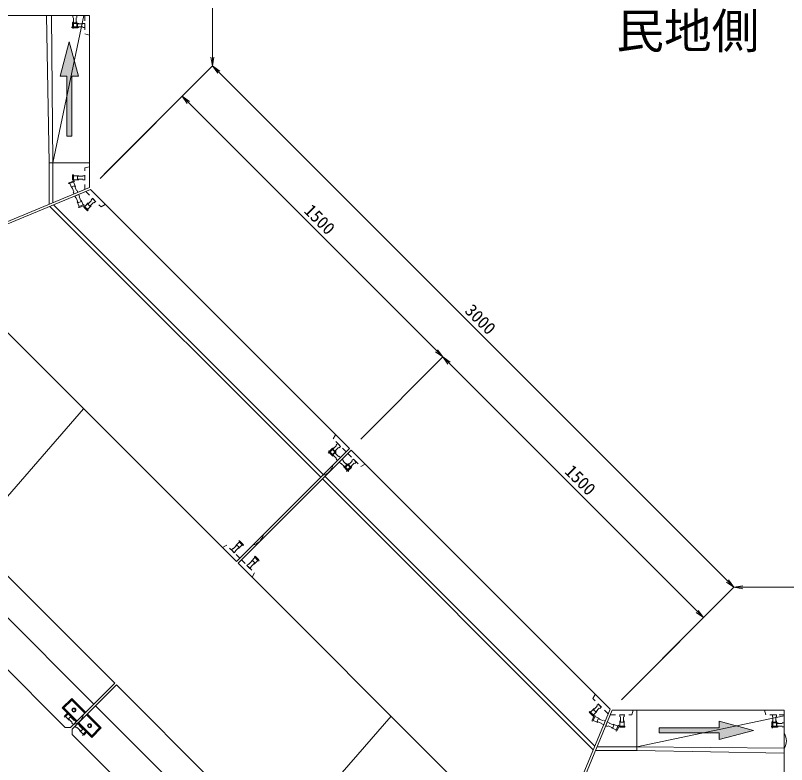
# Model space of a CAD drawing. Units: millimetres at full size. Extents: x 15766 to 83153, y 33859 to 66135.
# Drawn here: x 74625 to 77762, y 50972 to 54021 of the extents above; entities that cross this region are included whole.
import ezdxf
from ezdxf.enums import TextEntityAlignment as Align

# ---------------------------------------------------------------- set-up
doc = ezdxf.new("R2010")
doc.units = ezdxf.units.MM
doc.header["$LTSCALE"] = 28
doc.linetypes.add('USER2', pattern=[1.35, 0.75, -0.6])
for name, color, linetype, lineweight in [('インサート', 3, 'USER2', 5), ('寸法線', 7, 'Continuous', 13), ('引出線', 4, 'Continuous', 13), ('文字', 7, 'Continuous', 13), ('本体', 2, 'Continuous', 13)]:
    doc.layers.add(name, color=color, linetype=linetype, lineweight=lineweight)
doc.styles.add('ＭＳ ゴシック', font='')
doc.styles.get('ＭＳ ゴシック').set_extended_font_data('MS Gothic')

# ---------------------------------------------------------------- blocks, each defined once
blk = doc.blocks.new('open_arrow')
at = {"color": 0, "linetype": 'Continuous', "lineweight": -2}
blk.add_lwpolyline([(7.5, 1.25), (0, 0), (7.5, -1.25)], dxfattribs=at)
blk = doc.blocks.new('filled_arrow')
at = {"color": 0, "linetype": 'Continuous', "lineweight": -2}
blk.add_solid([(7.5, 1.25), (0, 0), (7.5, -1.25)], dxfattribs=at)

msp = doc.modelspace()

# ---------------------------------------------------------------- hatches: boundary and pattern name
at = {"layer": '文字'}
for points in [[(74833.75, 53773.94), (74833.75, 53529.78), (74853.75, 53529.78), (74853.75, 53773.94), (74881.16, 53773.94), (74843.75, 53913.55), (74806.34, 53773.94)], [(77487.51, 51121.28), (77243.35, 51121.28), (77243.35, 51101.28), (77487.51, 51101.28), (77487.51, 51073.87), (77627.12, 51111.28), (77487.51, 51148.69)]]:
    msp.add_hatch(color=256, dxfattribs=at).paths.add_polyline_path(points)

# ---------------------------------------------------------------- linework, layer by layer
at = {"layer": 'インサート'}
for p, q in [((74858, 53974.1), (74858, 54020.1)), ((74874.5, 54020.1), (74858, 54020.1)), ((74860.25, 53990.1), (74860.25, 54020.1)), ((74872.25, 53990.1), (74872.25, 54020.1)), ((74874.5, 53974.1), (74874.5, 54020.1)), ((74854.25, 53970.1), (74854.25, 53974.1)), ((74878.25, 53974.1), (74854.25, 53974.1)), ((74878.25, 53970.1), (74854.25, 53970.1)), ((74857.25, 53992.1), (74861.25, 53992.1)), ((74857.25, 53992.1), (74857.25, 53968.1)), ((74857.25, 53968.1), (74861.25, 53968.1)), ((74872.25, 53990.1), (74860.25, 53990.1)), ((74861.25, 53992.1), (74861.25, 53968.1)), ((74861.25, 53988.35), (74907.25, 53988.35)), ((74861.25, 53971.85), (74907.25, 53971.85)), ((74877.25, 53986.1), (74907.25, 53986.1)), ((74877.25, 53986.1), (74877.25, 53974.1)), ((74877.25, 53974.1), (74907.25, 53974.1)), ((74878.25, 53970.1), (74878.25, 53974.1)), ((74907.25, 53988.35), (74907.25, 53971.85)), ((74857.25, 53372.1), (74861.25, 53372.1)), ((74857.25, 53372.1), (74857.25, 53348.1)), ((74861.25, 53372.1), (74861.25, 53348.1)), ((74862.77, 53347.93), (74840.6, 53338.74)), ((74840.6, 53338.74), (74842.13, 53335.05)), ((74864.3, 53344.23), (74842.13, 53335.05)), ((74857.25, 53348.1), (74861.25, 53348.1)), ((74860.84, 53342.8), (74878.44, 53300.3)), ((74861.25, 53368.35), (74907.25, 53368.35)), ((74861.25, 53351.85), (74907.25, 53351.85)), ((74862.77, 53347.93), (74864.3, 53344.23)), ((74877.25, 53366.1), (74907.25, 53366.1)), ((74877.25, 53366.1), (74877.25, 53354.1)), ((74877.25, 53354.1), (74907.25, 53354.1)), ((74907.25, 53368.35), (74907.25, 53351.85)), ((74845.59, 53336.48), (74863.2, 53293.99)), ((74864.88, 53327.16), (74853.79, 53322.56)), ((74853.79, 53322.56), (74865.28, 53294.85)), ((74864.88, 53327.16), (74876.36, 53299.44)), ((74878.44, 53300.3), (74863.2, 53293.99)), ((74881.98, 53291.76), (74866.73, 53285.45)), ((74884.34, 53242.95), (74866.73, 53285.45)), ((74880.29, 53258.59), (74868.81, 53286.31)), ((74891.38, 53263.19), (74879.9, 53290.9)), ((74899.58, 53249.27), (74881.98, 53291.76)), ((74906.28, 53243.16), (74938.8, 53275.68)), ((74950.47, 53264.02), (74938.8, 53275.68)), ((74891.38, 53263.19), (74880.29, 53258.59)), ((74903.04, 53250.7), (74880.87, 53241.52)), ((74904.57, 53247.01), (74882.4, 53237.82)), ((74900.8, 53242.98), (74903.62, 53245.81)), ((74904.57, 53247.01), (74903.04, 53250.7)), ((74920.59, 53228.84), (74903.62, 53245.81)), ((74917.94, 53231.49), (74950.47, 53264.02)), ((74919.18, 53252.88), (74940.39, 53274.09)), ((74927.67, 53244.39), (74919.18, 53252.88)), ((74927.67, 53244.39), (74948.88, 53265.61)), ((74882.4, 53237.82), (74880.87, 53241.52)), ((74917.77, 53226.01), (74900.8, 53242.98)), ((74917.77, 53226.01), (74920.59, 53228.84)), ((75903.3, 52246.13), (75935.82, 52278.66)), ((75916.2, 52255.86), (75937.41, 52277.07)), ((75947.49, 52266.99), (75935.82, 52278.66)), ((75914.08, 52259.39), (75897.11, 52242.42)), ((75897.11, 52242.42), (75899.94, 52239.59)), ((75897.82, 52245.96), (75900.64, 52248.79)), ((75914.79, 52228.99), (75897.82, 52245.96)), ((75916.91, 52256.56), (75899.94, 52239.59)), ((75917.62, 52231.82), (75900.64, 52248.79)), ((75902.59, 52242.25), (75935.12, 52209.72)), ((75914.08, 52259.39), (75916.91, 52256.56)), ((75914.26, 52253.91), (75946.78, 52221.39)), ((75914.96, 52234.47), (75947.49, 52266.99)), ((75923.98, 52241.01), (75915.49, 52232.52)), ((75924.69, 52247.37), (75916.2, 52255.86)), ((75923.98, 52241.01), (75945.19, 52219.8)), ((75924.69, 52247.37), (75945.9, 52268.59)), ((75914.79, 52228.99), (75917.62, 52231.82)), ((75915.49, 52232.52), (75936.71, 52211.31)), ((75946.78, 52221.39), (75935.12, 52209.72)), ((75953.85, 52214.32), (75942.19, 52202.65)), ((75973.48, 52191.51), (75952.26, 52212.72)), ((75986.38, 52181.79), (75953.85, 52214.32)), ((75966.94, 52182.5), (75999.46, 52215.02)), ((75979.84, 52192.22), (76001.05, 52213.43)), ((75999.46, 52215.02), (76011.13, 52203.35)), ((75974.71, 52170.12), (75942.19, 52202.65)), ((75964.99, 52183.03), (75943.78, 52204.24)), ((75961.46, 52182.32), (75964.28, 52185.15)), ((75961.46, 52182.32), (75978.43, 52165.35)), ((75964.28, 52185.15), (75981.25, 52168.18)), ((75973.48, 52191.51), (75964.99, 52183.03)), ((75989.03, 52184.44), (75972.06, 52167.47)), ((75991.86, 52181.61), (75974.89, 52164.64)), ((75978.6, 52170.83), (76011.13, 52203.35)), ((75979.84, 52192.22), (75988.33, 52183.73)), ((75988.33, 52183.73), (76009.54, 52204.95)), ((75991.86, 52181.61), (75989.03, 52184.44)), ((75974.89, 52164.64), (75972.06, 52167.47)), ((75978.43, 52165.35), (75981.25, 52168.18)), ((75535.6, 51878.44), (75503.07, 51845.91)), ((75525.88, 51865.53), (75504.66, 51844.32)), ((75547.27, 51866.77), (75514.74, 51834.25)), ((75534.36, 51857.05), (75525.88, 51865.53)), ((75535.78, 51883.92), (75532.95, 51881.09)), ((75549.92, 51864.12), (75532.95, 51881.09)), ((75552.75, 51866.95), (75535.78, 51883.92)), ((75552.75, 51866.95), (75549.92, 51864.12)), ((75514.74, 51834.25), (75503.07, 51845.91)), ((75534.36, 51857.05), (75513.15, 51835.84)), ((75599.24, 51814.8), (75566.71, 51782.27)), ((75589.52, 51801.9), (75568.3, 51780.68)), ((75610.91, 51803.13), (75578.38, 51770.61)), ((75589.52, 51801.9), (75598, 51793.41)), ((75599.42, 51820.28), (75596.59, 51817.45)), ((75596.59, 51817.45), (75613.56, 51800.48)), ((75599.42, 51820.28), (75616.39, 51803.31)), ((75616.39, 51803.31), (75613.56, 51800.48)), ((75566.71, 51782.27), (75578.38, 51770.61)), ((75598, 51793.41), (75576.79, 51772.2)), ((76963.96, 51185.47), (76996.48, 51218)), ((76975.62, 51173.81), (77008.15, 51206.33)), ((76976.86, 51195.2), (76998.07, 51216.41)), ((76985.35, 51186.71), (77006.56, 51207.93)), ((76996.48, 51218), (77008.15, 51206.33)), ((74839.28, 51184.59), (74822.31, 51167.62)), ((74842.11, 51181.76), (74825.14, 51164.79)), ((74839.28, 51184.59), (74842.11, 51181.76)), ((74839.45, 51179.11), (74871.98, 51146.58)), ((76958.48, 51185.3), (76961.3, 51188.13)), ((76958.48, 51185.3), (76975.45, 51168.33)), ((76961.3, 51188.13), (76978.28, 51171.16)), ((76976.86, 51195.2), (76985.35, 51186.71)), ((77084.32, 51128.78), (77084.32, 51174.78)), ((77100.82, 51174.78), (77084.32, 51174.78)), ((77086.57, 51144.78), (77086.57, 51174.78)), ((77098.57, 51144.78), (77098.57, 51174.78)), ((77100.82, 51128.78), (77100.82, 51174.78)), ((77704.32, 51128.78), (77704.32, 51174.78)), ((77720.82, 51174.78), (77704.32, 51174.78)), ((77706.57, 51144.78), (77706.57, 51174.78)), ((77718.57, 51144.78), (77718.57, 51174.78)), ((77720.82, 51128.78), (77720.82, 51174.78)), ((74822.31, 51167.62), (74825.14, 51164.79)), ((74827.79, 51167.44), (74860.31, 51134.92)), ((74849.18, 51166.21), (74840.69, 51157.72)), ((74840.69, 51157.72), (74861.9, 51136.51)), ((74849.18, 51166.21), (74870.39, 51144.99)), ((74871.98, 51146.58), (74860.31, 51134.92)), ((76979.47, 51172.11), (76970.29, 51149.93)), ((76970.29, 51149.93), (76973.98, 51148.4)), ((76983.17, 51170.58), (76973.98, 51148.4)), ((76975.42, 51151.87), (77017.92, 51134.26)), ((76975.45, 51168.33), (76978.28, 51171.16)), ((76979.47, 51172.11), (76983.17, 51170.58)), ((76981.73, 51167.11), (77024.23, 51149.51)), ((76995.65, 51158.91), (76991.06, 51147.82)), ((76991.06, 51147.82), (77018.78, 51136.34)), ((76995.65, 51158.91), (77023.37, 51147.43)), ((77024.23, 51149.51), (77017.92, 51134.26)), ((77032.77, 51145.97), (77026.45, 51130.73)), ((77059.62, 51132.41), (77031.91, 51143.89)), ((77075.27, 51128.37), (77032.77, 51145.97)), ((77098.57, 51144.78), (77086.57, 51144.78)), ((77702.57, 51145.78), (77706.57, 51145.78)), ((77702.57, 51145.78), (77702.57, 51121.78)), ((77706.57, 51145.78), (77706.57, 51121.78)), ((77718.57, 51144.78), (77706.57, 51144.78)), ((77706.57, 51142.03), (77752.57, 51142.03)), ((77752.57, 51142.03), (77752.57, 51125.53)), ((74879.05, 51139.51), (74867.38, 51127.85)), ((74899.91, 51095.32), (74867.38, 51127.85)), ((74890.19, 51108.22), (74868.98, 51129.44)), ((74898.67, 51116.71), (74877.46, 51137.92)), ((74911.58, 51106.99), (74879.05, 51139.51)), ((74898.67, 51116.71), (74890.19, 51108.22)), ((77068.95, 51113.13), (77026.45, 51130.73)), ((77055.03, 51121.33), (77027.31, 51132.81)), ((77059.62, 51132.41), (77055.03, 51121.33)), ((77076.7, 51131.83), (77067.52, 51109.66)), ((77080.4, 51130.3), (77071.21, 51108.13)), ((77080.4, 51130.3), (77076.7, 51131.83)), ((77080.57, 51124.78), (77080.57, 51128.78)), ((77104.57, 51128.78), (77080.57, 51128.78)), ((77104.57, 51124.78), (77080.57, 51124.78)), ((77104.57, 51124.78), (77104.57, 51128.78)), ((77700.57, 51124.78), (77700.57, 51128.78)), ((77724.57, 51128.78), (77700.57, 51128.78)), ((77724.57, 51124.78), (77700.57, 51124.78)), ((77702.57, 51121.78), (77706.57, 51121.78)), ((77706.57, 51125.53), (77752.57, 51125.53)), ((77722.57, 51139.78), (77752.57, 51139.78)), ((77722.57, 51139.78), (77722.57, 51127.78)), ((77722.57, 51127.78), (77752.57, 51127.78)), ((77724.57, 51124.78), (77724.57, 51128.78)), ((74914.23, 51109.64), (74897.26, 51092.67)), ((74900.09, 51089.84), (74897.26, 51092.67)), ((74917.06, 51106.81), (74900.09, 51089.84)), ((74917.06, 51106.81), (74914.23, 51109.64)), ((77071.21, 51108.13), (77067.52, 51109.66))]:
    msp.add_line(p, q, dxfattribs=at)
at = {"layer": 'インサート', "linetype": 'Continuous'}
for centre, radius in [((74862.61, 51193.78), 8.25), ((74862.61, 51193.78), 6), ((74926.25, 51130.14), 8.25), ((74926.25, 51130.14), 6)]:
    msp.add_circle(centre, radius, dxfattribs=at)
at = {"layer": '寸法線'}
for p, q in [((75426.25, 54525.1), (75426.25, 53815.1)), ((74968.68, 53357.53), (75426.25, 53815.1)), ((74986.25, 53375.1), (75426.25, 53815.1)), ((75426.25, 53815.1), (77547.57, 51693.78)), ((74968.68, 53357.53), (75302.51, 53691.36)), ((76363.17, 52630.7), (75302.51, 53691.36)), ((76029.34, 52296.87), (76363.17, 52630.7)), ((76029.34, 52296.87), (76363.17, 52630.7)), ((76363.17, 52630.7), (77423.83, 51570.04)), ((77090, 51236.21), (77547.57, 51693.78)), ((77107.57, 51253.78), (77547.57, 51693.78)), ((77547.57, 51693.78), (78257.57, 51693.78)), ((77090, 51236.21), (77423.83, 51570.04))]:
    msp.add_line(p, q, dxfattribs=at)
at = {"layer": '引出線'}
for points in [[(74901.77, 52420.34), (74033.6, 51420.17), (73423.58, 51420.17)], [(76152.81, 51169.3), (75284.64, 50169.13), (74674.89, 50169.13)]]:
    msp.add_lwpolyline(points, dxfattribs=at)
at = {"layer": '文字'}
for points in [[(74853.75, 53529.78), (74853.75, 53773.94), (74881.16, 53773.94), (74843.75, 53913.55), (74806.34, 53773.94), (74833.75, 53773.94), (74833.75, 53529.78)], [(77243.35, 51101.28), (77487.51, 51101.28), (77487.51, 51073.87), (77627.12, 51111.28), (77487.51, 51148.69), (77487.51, 51121.28), (77243.35, 51121.28)]]:
    msp.add_lwpolyline(points, close=True, dxfattribs=at)
at = {"layer": '本体'}
for p, q in [((74276.25, 54020.1), (74926.25, 54020.1)), ((74926.25, 54020.1), (74926.25, 53320.1)), ((74926.25, 53320.1), (74276.25, 53050.86)), ((74929.79, 53311.57), (74279.79, 53042.33)), ((75983.38, 52257.98), (74929.79, 53311.57)), ((75523.76, 51798.36), (74279.79, 53042.33)), ((74943.93, 51218.53), (73699.96, 52462.5)), ((75028.78, 51303.38), (73944.83, 52387.34)), ((74827.26, 51123.07), (73604.5, 52345.83)), ((75523.76, 51798.36), (75983.38, 52257.98)), ((75530.83, 51791.29), (75990.45, 52250.91)), ((75990.45, 52250.91), (77044.04, 51197.32)), ((75530.83, 51791.29), (76774.8, 50547.32)), ((75028.78, 51303.38), (74848.47, 51123.07)), ((75035.85, 51296.31), (74855.54, 51116)), ((75035.85, 51296.31), (76119.81, 50212.36)), ((74951, 51211.46), (76194.97, 49967.49)), ((77044.04, 51197.32), (76774.8, 50547.32)), ((77052.57, 51193.78), (76783.33, 50543.78)), ((77752.57, 51193.78), (77052.57, 51193.78)), ((77752.57, 50543.78), (77752.57, 51193.78)), ((74848.47, 51123.07), (74827.26, 51123.07)), ((74855.54, 51116), (74855.54, 51094.79)), ((74855.54, 51094.79), (76078.3, 49872.03))]:
    msp.add_line(p, q, dxfattribs=at)
at = {"layer": '本体', "lineweight": 9}
for p, q in [((74751.25, 54020.1), (74761.25, 53420.1)), ((74771.25, 54020.1), (74776.25, 53420.1)), ((74903.25, 54020.1), (74776.25, 53420.1)), ((74761.25, 53420.1), (74926.25, 53420.1)), ((74761.25, 53420.1), (74761.25, 53251.76)), ((74776.25, 53420.1), (74776.25, 53257.97)), ((75877.31, 52151.91), (74779.79, 53249.44)), ((75866.7, 52141.31), (74764.79, 53243.22)), ((75873.77, 52134.24), (76975.69, 51032.32)), ((75884.38, 52144.84), (76981.9, 51047.32)), ((77152.57, 51028.78), (77152.57, 51193.78)), ((77752.57, 51170.78), (77152.57, 51043.78)), ((77152.57, 51028.78), (76984.23, 51028.78)), ((77152.57, 51043.78), (76990.44, 51043.78)), ((77752.57, 51038.78), (77152.57, 51043.78)), ((77752.57, 51018.78), (77152.57, 51028.78))]:
    msp.add_line(p, q, dxfattribs=at)
at = {"layer": '本体', "linetype": 'USER2', "lineweight": 9}
for p, q in [((74907.25, 54020.1), (74907.25, 53945.1)), ((74907.25, 53945.1), (74926.25, 53940.1)), ((74907.25, 53400.1), (74926.25, 53405.1)), ((74907.25, 53312.23), (74907.25, 53400.1)), ((74910.79, 53303.7), (74972.92, 53241.56)), ((74972.92, 53241.56), (74989.89, 53251.46)), ((75916.91, 52297.58), (75926.81, 52314.55)), ((75969.94, 52244.54), (75916.91, 52297.58)), ((75977.01, 52237.47), (76030.05, 52184.44)), ((76030.05, 52184.44), (76047.02, 52194.34)), ((75484.16, 51864.83), (75467.19, 51854.93)), ((75537.19, 51811.79), (75484.16, 51864.83)), ((75544.26, 51804.72), (75597.3, 51751.69)), ((75597.3, 51751.69), (75587.4, 51734.72)), ((76974.03, 51240.45), (76983.93, 51257.42)), ((77036.17, 51178.32), (76974.03, 51240.45)), ((77044.7, 51174.78), (77132.57, 51174.78)), ((77132.57, 51174.78), (77137.57, 51193.78)), ((77677.57, 51174.78), (77672.57, 51193.78)), ((77752.57, 51174.78), (77677.57, 51174.78))]:
    msp.add_line(p, q, dxfattribs=at)
at = {"layer": '本体', "lineweight": 5}
for p, q in [((74853.77, 51241.51), (74814.88, 51202.62)), ((74853.77, 51241.51), (74910.34, 51184.94)), ((74853.77, 51241.51), (74853.77, 51234.44)), ((74853.77, 51234.44), (74821.95, 51202.62)), ((74853.77, 51234.44), (74906.81, 51181.41)), ((74814.88, 51202.62), (74871.45, 51146.05)), ((74821.95, 51202.62), (74814.88, 51202.62)), ((74821.95, 51202.62), (74874.99, 51149.59)), ((74966.91, 51121.3), (74913.88, 51174.34)), ((74973.98, 51121.3), (74917.41, 51177.87)), ((74935.09, 51089.49), (74882.06, 51142.52)), ((74935.09, 51082.41), (74878.52, 51138.98)), ((74973.98, 51121.3), (74935.09, 51082.41)), ((74966.91, 51121.3), (74935.09, 51089.49)), ((74973.98, 51121.3), (74966.91, 51121.3)), ((74935.09, 51089.49), (74935.09, 51082.41))]:
    msp.add_line(p, q, dxfattribs=at)
at = {"layer": '本体'}
for centre, start, end in [((75862.81, 52201.76), 281.60151, 348.39849), ((75579.97, 51918.92), 281.60151, 348.39849), ((74848.12, 51187.07), 281.60151, 348.39849), ((77707.07, 51068.78), 326.60151, 33.39849)]:
    msp.add_arc(centre, 54.5, start, end, dxfattribs=at)

# ---------------------------------------------------------------- block references
at = {"layer": '寸法線', "xscale": 4.8, "yscale": 4.8}
for p, rotation in [((75426.25, 53815.1), 90), ((75426.25, 53815.1), 315), ((75302.51, 53691.36), 315), ((76363.17, 52630.7), 135), ((76363.17, 52630.7), 315), ((77547.57, 51693.78), 135), ((77423.83, 51570.04), 135)]:
    msp.add_blockref('open_arrow', p, dxfattribs=dict(at, rotation=rotation))
msp.add_blockref('open_arrow', (77547.57, 51693.78), dxfattribs=at)
at = {"layer": '引出線', "xscale": 0.16, "yscale": 0.16, "rotation": 229}
for p in [(74901.77, 52420.34), (76152.81, 51169.3)]:
    msp.add_blockref('filled_arrow', p, dxfattribs=at)

# ---------------------------------------------------------------- texts
at = {"layer": '寸法線', "style": 'ＭＳ ゴシック'}
for s, p in [('1500', (75862.54, 53190.73)), ('3000', (76516.61, 52784.14)), ('1500', (76923.2, 52130.07))]:
    msp.add_text(s, height=51.27, rotation=315, dxfattribs=at).set_placement(p, align=Align.MIDDLE_CENTER)
at = {"layer": '文字', "style": 'ＭＳ ゴシック'}
msp.add_text('民地側', height=142.4, dxfattribs=at).set_placement((77068.76, 53843.81), align=Align.BOTTOM_LEFT)

doc.saveas('drawing.dxf')
